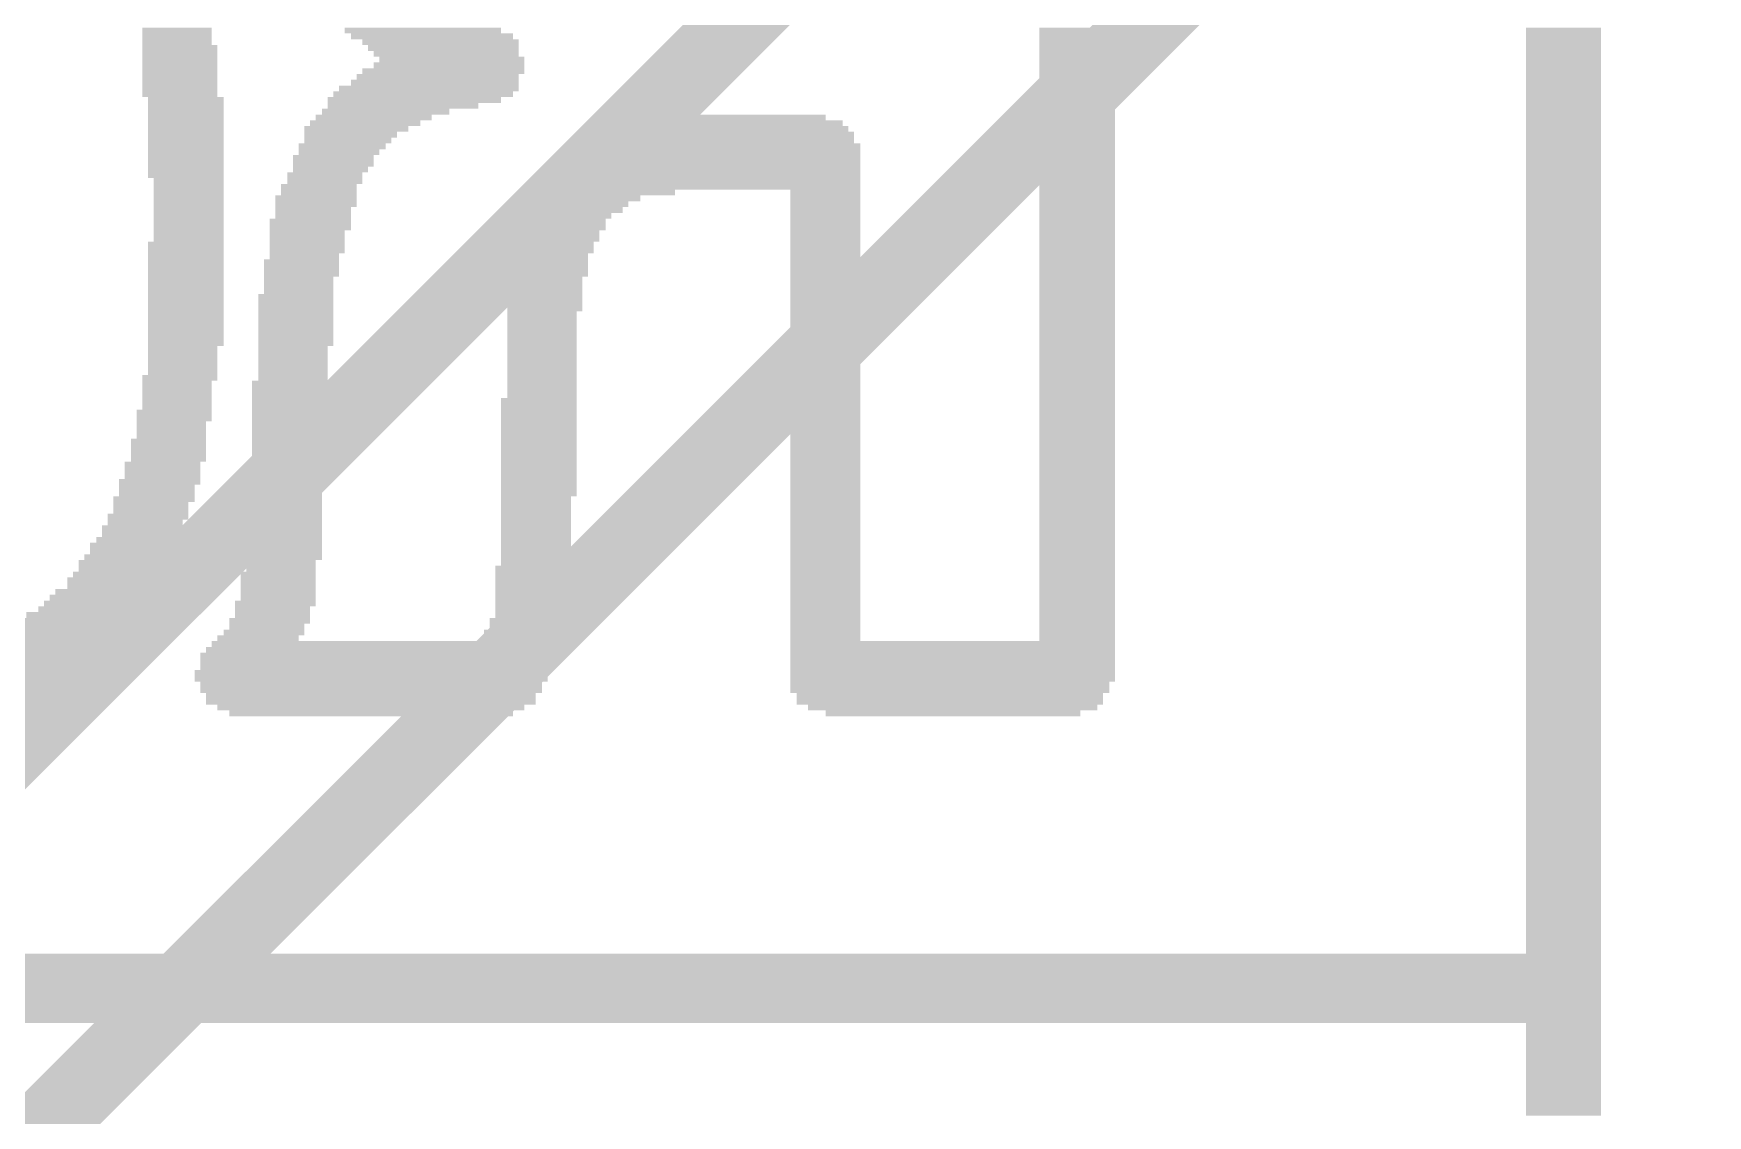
# Model space of a CAD drawing. Extents: x -0.75 to 3.47, y -1.8 to 2.11.
# Drawn here: x 2.2404 to 2.506, y 1.4789 to 1.6506 of the extents above; entities that cross this region are included whole.
import ezdxf

# ---------------------------------------------------------------- set-up
doc = ezdxf.new("R2010")
doc.units = 0
doc.header["$MEASUREMENT"] = 0
doc.layers.get('0').update_dxf_attribs({"linetype": 'CONTINUOUS'})
doc.layers.add('1', color=22, linetype='CONTINUOUS')
doc.layers.add('22', color=2, linetype='CONTINUOUS')

# ---------------------------------------------------------------- blocks, each defined once
blk = doc.blocks.new('RECT')
blk.add_solid([(-0.5, -0.5), (0.5, -0.5), (-0.5, 0.5), (0.5, 0.5)])

msp = doc.modelspace()

# ---------------------------------------------------------------- linework, layer by layer
at = {"layer": '1', "const_width": 0.012}
for points in [[(2.125, 1.36), (2.5, 1.735)], [(2.1, 1.4), (2.4, 1.7)]]:
    msp.add_lwpolyline(points, dxfattribs=at)

# ---------------------------------------------------------------- block references
at = {"layer": '22', "rotation": 180}
for p, xscale, yscale in [((2.263184, 1.651062), 0.011, 0.0009199999999999999), ((2.263184, 1.650142), 0.011, 0.0009199999999999999), ((2.263184, 1.649222), 0.011, 0.0009199999999999999), ((2.302184, 1.651062), 0.0248, 0.0009199999999999999), ((2.303634, 1.650142), 0.0257, 0.0009199999999999999), ((2.304984, 1.649222), 0.0248, 0.0009199999999999999), ((2.405984, 1.651062), 0.012, 0.0009199999999999999), ((2.405984, 1.650142), 0.012, 0.0009199999999999999), ((2.405984, 1.649222), 0.012, 0.0009199999999999999), ((2.483134, 1.651062), 0.0119, 0.0009199999999999999), ((2.483134, 1.650142), 0.0119, 0.0009199999999999999), ((2.483134, 1.649222), 0.0119, 0.0009199999999999999), ((2.263634, 1.648302), 0.0119, 0.0009199999999999999), ((2.263634, 1.647382), 0.0119, 0.0009199999999999999), ((2.263634, 1.646467), 0.0119, 0.00091), ((2.305434, 1.648302), 0.0239, 0.0009199999999999999), ((2.305884, 1.647382), 0.023, 0.0009199999999999999), ((2.306784, 1.646467), 0.023, 0.00091), ((2.405984, 1.648302), 0.012, 0.0009199999999999999), ((2.405984, 1.647382), 0.012, 0.0009199999999999999), ((2.405984, 1.646467), 0.012, 0.00091), ((2.483134, 1.648302), 0.0119, 0.0009199999999999999), ((2.483134, 1.647382), 0.0119, 0.0009199999999999999), ((2.483134, 1.646467), 0.0119, 0.00091), ((2.263634, 1.645552), 0.0119, 0.0009199999999999999), ((2.263634, 1.644632), 0.0119, 0.0009199999999999999), ((2.263634, 1.643712), 0.0119, 0.0009199999999999999), ((2.304534, 1.643712), 0.0257, 0.0009199999999999999), ((2.305434, 1.644632), 0.0257, 0.0009199999999999999), ((2.306334, 1.645552), 0.0239, 0.0009199999999999999), ((2.405984, 1.645552), 0.012, 0.0009199999999999999), ((2.405984, 1.644632), 0.012, 0.0009199999999999999), ((2.405984, 1.643712), 0.012, 0.0009199999999999999), ((2.483134, 1.645552), 0.0119, 0.0009199999999999999), ((2.483134, 1.644632), 0.0119, 0.0009199999999999999), ((2.483134, 1.643712), 0.0119, 0.0009199999999999999), ((2.263634, 1.642792), 0.0119, 0.0009199999999999999), ((2.263634, 1.641872), 0.0119, 0.0009199999999999999), ((2.263634, 1.640957), 0.0119, 0.00091), ((2.302234, 1.640957), 0.0285, 0.00091), ((2.303134, 1.641872), 0.0285, 0.0009199999999999999), ((2.304084, 1.642792), 0.0266, 0.0009199999999999999), ((2.405984, 1.642792), 0.012, 0.0009199999999999999), ((2.405984, 1.641872), 0.012, 0.0009199999999999999), ((2.405984, 1.640957), 0.012, 0.00091), ((2.483134, 1.642792), 0.0119, 0.0009199999999999999), ((2.483134, 1.641872), 0.0119, 0.0009199999999999999), ((2.483134, 1.640957), 0.0119, 0.00091), ((2.264584, 1.640042), 0.012, 0.0009199999999999999), ((2.264584, 1.639122), 0.012, 0.0009199999999999999), ((2.264584, 1.638202), 0.012, 0.0009199999999999999), ((2.296284, 1.638202), 0.0202, 0.0009199999999999999), ((2.300834, 1.640042), 0.0275, 0.0009199999999999999), ((2.299034, 1.639122), 0.0239, 0.0009199999999999999), ((2.405984, 1.640042), 0.012, 0.0009199999999999999), ((2.405984, 1.639122), 0.012, 0.0009199999999999999), ((2.405984, 1.638202), 0.012, 0.0009199999999999999), ((2.483134, 1.640042), 0.0119, 0.0009199999999999999), ((2.483134, 1.639122), 0.0119, 0.0009199999999999999), ((2.483134, 1.638202), 0.0119, 0.0009199999999999999), ((2.264584, 1.637282), 0.012, 0.0009199999999999999), ((2.264584, 1.636362), 0.012, 0.0009199999999999999), ((2.264584, 1.635447), 0.012, 0.00091), ((2.291634, 1.635447), 0.0165, 0.00091), ((2.293034, 1.636362), 0.0175, 0.0009199999999999999), ((2.294384, 1.637282), 0.0184, 0.0009199999999999999), ((2.351784, 1.635447), 0.0358, 0.00091), ((2.354084, 1.636362), 0.0294, 0.0009199999999999999), ((2.355484, 1.637282), 0.0212, 0.0009199999999999999), ((2.405984, 1.637282), 0.012, 0.0009199999999999999), ((2.405984, 1.636362), 0.012, 0.0009199999999999999), ((2.405984, 1.635447), 0.012, 0.00091), ((2.483134, 1.637282), 0.0119, 0.0009199999999999999), ((2.483134, 1.636362), 0.0119, 0.0009199999999999999), ((2.483134, 1.635447), 0.0119, 0.00091), ((2.264584, 1.634532), 0.012, 0.0009199999999999999), ((2.264584, 1.633612), 0.012, 0.0009199999999999999), ((2.290734, 1.634532), 0.0147, 0.0009199999999999999), ((2.290284, 1.633612), 0.0138, 0.0009199999999999999), ((2.349934, 1.633612), 0.0413, 0.0009199999999999999), ((2.350884, 1.634532), 0.0394, 0.0009199999999999999), ((2.405984, 1.634532), 0.012, 0.0009199999999999999), ((2.405984, 1.633612), 0.012, 0.0009199999999999999), ((2.483134, 1.634532), 0.0119, 0.0009199999999999999), ((2.483134, 1.633612), 0.0119, 0.0009199999999999999), ((2.264584, 1.632692), 0.012, 0.0009199999999999999), ((2.264584, 1.631772), 0.012, 0.0009199999999999999), ((2.264584, 1.630852), 0.012, 0.0009199999999999999), ((2.287984, 1.630852), 0.0128, 0.0009199999999999999), ((2.289384, 1.632692), 0.0138, 0.0009199999999999999), ((2.288884, 1.631772), 0.0128, 0.0009199999999999999), ((2.348634, 1.630852), 0.0459, 0.0009199999999999999), ((2.349084, 1.631772), 0.045, 0.0009199999999999999), ((2.349534, 1.632692), 0.0441, 0.0009199999999999999), ((2.405984, 1.632692), 0.012, 0.0009199999999999999), ((2.405984, 1.631772), 0.012, 0.0009199999999999999), ((2.405984, 1.630852), 0.012, 0.0009199999999999999), ((2.483134, 1.632692), 0.0119, 0.0009199999999999999), ((2.483134, 1.631772), 0.0119, 0.0009199999999999999), ((2.483134, 1.630852), 0.0119, 0.0009199999999999999), ((2.264584, 1.629937), 0.012, 0.00091), ((2.264584, 1.629022), 0.012, 0.0009199999999999999), ((2.264584, 1.628102), 0.012, 0.0009199999999999999), ((2.286634, 1.628102), 0.0119, 0.0009199999999999999), ((2.287984, 1.629937), 0.0128, 0.00091), ((2.287534, 1.629022), 0.0119, 0.0009199999999999999), ((2.347234, 1.628102), 0.0487, 0.0009199999999999999), ((2.347684, 1.629022), 0.0478, 0.0009199999999999999), ((2.348134, 1.629937), 0.0469, 0.00091), ((2.405984, 1.629937), 0.012, 0.00091), ((2.405984, 1.629022), 0.012, 0.0009199999999999999), ((2.405984, 1.628102), 0.012, 0.0009199999999999999), ((2.483134, 1.629937), 0.0119, 0.00091), ((2.483134, 1.629022), 0.0119, 0.0009199999999999999), ((2.483134, 1.628102), 0.0119, 0.0009199999999999999), ((2.265034, 1.627182), 0.0111, 0.0009199999999999999), ((2.265034, 1.626262), 0.0111, 0.0009199999999999999), ((2.265034, 1.625347), 0.0111, 0.00091), ((2.285684, 1.626262), 0.012, 0.0009199999999999999), ((2.285684, 1.625347), 0.012, 0.00091), ((2.286634, 1.627182), 0.0119, 0.0009199999999999999), ((2.331634, 1.625347), 0.0211, 0.00091), ((2.346784, 1.627182), 0.0496, 0.0009199999999999999), ((2.346784, 1.626262), 0.0496, 0.0009199999999999999), ((2.366034, 1.625347), 0.0111, 0.00091), ((2.405984, 1.627182), 0.012, 0.0009199999999999999), ((2.405984, 1.626262), 0.012, 0.0009199999999999999), ((2.405984, 1.625347), 0.012, 0.00091), ((2.483134, 1.627182), 0.0119, 0.0009199999999999999), ((2.483134, 1.626262), 0.0119, 0.0009199999999999999), ((2.483134, 1.625347), 0.0119, 0.00091), ((2.265034, 1.624432), 0.0111, 0.0009199999999999999), ((2.265034, 1.623512), 0.0111, 0.0009199999999999999), ((2.265034, 1.622592), 0.0111, 0.0009199999999999999), ((2.285234, 1.624432), 0.0129, 0.0009199999999999999), ((2.285234, 1.623512), 0.0129, 0.0009199999999999999), ((2.284784, 1.622592), 0.012, 0.0009199999999999999), ((2.326534, 1.622592), 0.0147, 0.0009199999999999999), ((2.327434, 1.623512), 0.0147, 0.0009199999999999999), ((2.328884, 1.624432), 0.0156, 0.0009199999999999999), ((2.366034, 1.624432), 0.0111, 0.0009199999999999999), ((2.366034, 1.623512), 0.0111, 0.0009199999999999999), ((2.366034, 1.622592), 0.0111, 0.0009199999999999999), ((2.405984, 1.624432), 0.012, 0.0009199999999999999), ((2.405984, 1.623512), 0.012, 0.0009199999999999999), ((2.405984, 1.622592), 0.012, 0.0009199999999999999), ((2.483134, 1.624432), 0.0119, 0.0009199999999999999), ((2.483134, 1.623512), 0.0119, 0.0009199999999999999), ((2.483134, 1.622592), 0.0119, 0.0009199999999999999), ((2.265034, 1.621672), 0.0111, 0.0009199999999999999), ((2.265034, 1.620752), 0.0111, 0.0009199999999999999), ((2.265034, 1.619837), 0.0111, 0.00091), ((2.284334, 1.620752), 0.0129, 0.0009199999999999999), ((2.284334, 1.619837), 0.0129, 0.00091), ((2.284784, 1.621672), 0.012, 0.0009199999999999999), ((2.324734, 1.620752), 0.0129, 0.0009199999999999999), ((2.324734, 1.619837), 0.0129, 0.00091), ((2.325634, 1.621672), 0.0129, 0.0009199999999999999), ((2.366034, 1.621672), 0.0111, 0.0009199999999999999), ((2.366034, 1.620752), 0.0111, 0.0009199999999999999), ((2.366034, 1.619837), 0.0111, 0.00091), ((2.405984, 1.621672), 0.012, 0.0009199999999999999), ((2.405984, 1.620752), 0.012, 0.0009199999999999999), ((2.405984, 1.619837), 0.012, 0.00091), ((2.483134, 1.621672), 0.0119, 0.0009199999999999999), ((2.483134, 1.620752), 0.0119, 0.0009199999999999999), ((2.483134, 1.619837), 0.0119, 0.00091), ((2.264584, 1.617082), 0.012, 0.0009199999999999999), ((2.265034, 1.618922), 0.0111, 0.0009199999999999999), ((2.265034, 1.618002), 0.0111, 0.0009199999999999999), ((2.283834, 1.618922), 0.0119, 0.0009199999999999999), ((2.283834, 1.618002), 0.0119, 0.0009199999999999999), ((2.283834, 1.617082), 0.0119, 0.0009199999999999999), ((2.323784, 1.618922), 0.0128, 0.0009199999999999999), ((2.323784, 1.618002), 0.0128, 0.0009199999999999999), ((2.323334, 1.617082), 0.0119, 0.0009199999999999999), ((2.366034, 1.618922), 0.0111, 0.0009199999999999999), ((2.366034, 1.618002), 0.0111, 0.0009199999999999999), ((2.366034, 1.617082), 0.0111, 0.0009199999999999999), ((2.405984, 1.618922), 0.012, 0.0009199999999999999), ((2.405984, 1.618002), 0.012, 0.0009199999999999999), ((2.405984, 1.617082), 0.012, 0.0009199999999999999), ((2.483134, 1.618922), 0.0119, 0.0009199999999999999), ((2.483134, 1.618002), 0.0119, 0.0009199999999999999), ((2.483134, 1.617082), 0.0119, 0.0009199999999999999), ((2.264584, 1.616162), 0.012, 0.0009199999999999999), ((2.264584, 1.615242), 0.012, 0.0009199999999999999), ((2.264584, 1.614327), 0.012, 0.00091), ((2.282934, 1.614327), 0.0119, 0.00091), ((2.283834, 1.616162), 0.0119, 0.0009199999999999999), ((2.283384, 1.615242), 0.011, 0.0009199999999999999), ((2.322434, 1.615242), 0.0119, 0.0009199999999999999), ((2.322434, 1.614327), 0.0119, 0.00091), ((2.323334, 1.616162), 0.0119, 0.0009199999999999999), ((2.366034, 1.616162), 0.0111, 0.0009199999999999999), ((2.366034, 1.615242), 0.0111, 0.0009199999999999999), ((2.366034, 1.614327), 0.0111, 0.00091), ((2.405984, 1.616162), 0.012, 0.0009199999999999999), ((2.405984, 1.615242), 0.012, 0.0009199999999999999), ((2.405984, 1.614327), 0.012, 0.00091), ((2.483134, 1.616162), 0.0119, 0.0009199999999999999), ((2.483134, 1.615242), 0.0119, 0.0009199999999999999), ((2.483134, 1.614327), 0.0119, 0.00091), ((2.264584, 1.613412), 0.012, 0.0009199999999999999), ((2.264584, 1.612492), 0.012, 0.0009199999999999999), ((2.264584, 1.611572), 0.012, 0.0009199999999999999), ((2.282934, 1.613412), 0.0119, 0.0009199999999999999), ((2.282934, 1.612492), 0.0119, 0.0009199999999999999), ((2.282484, 1.611572), 0.011, 0.0009199999999999999), ((2.322434, 1.613412), 0.0119, 0.0009199999999999999), ((2.322434, 1.612492), 0.0119, 0.0009199999999999999), ((2.321984, 1.611572), 0.011, 0.0009199999999999999), ((2.366034, 1.613412), 0.0111, 0.0009199999999999999), ((2.366034, 1.612492), 0.0111, 0.0009199999999999999), ((2.366034, 1.611572), 0.0111, 0.0009199999999999999), ((2.405984, 1.613412), 0.012, 0.0009199999999999999), ((2.405984, 1.612492), 0.012, 0.0009199999999999999), ((2.405984, 1.611572), 0.012, 0.0009199999999999999), ((2.483134, 1.613412), 0.0119, 0.0009199999999999999), ((2.483134, 1.612492), 0.0119, 0.0009199999999999999), ((2.483134, 1.611572), 0.0119, 0.0009199999999999999), ((2.264584, 1.610652), 0.012, 0.0009199999999999999), ((2.264584, 1.609732), 0.012, 0.0009199999999999999), ((2.282484, 1.610652), 0.011, 0.0009199999999999999), ((2.282484, 1.609732), 0.011, 0.0009199999999999999), ((2.321534, 1.609732), 0.0119, 0.0009199999999999999), ((2.321984, 1.610652), 0.011, 0.0009199999999999999), ((2.366034, 1.610652), 0.0111, 0.0009199999999999999), ((2.366034, 1.609732), 0.0111, 0.0009199999999999999), ((2.405984, 1.610652), 0.012, 0.0009199999999999999), ((2.405984, 1.609732), 0.012, 0.0009199999999999999), ((2.483134, 1.610652), 0.0119, 0.0009199999999999999), ((2.483134, 1.609732), 0.0119, 0.0009199999999999999), ((2.264584, 1.608817), 0.012, 0.00091), ((2.264584, 1.607902), 0.012, 0.0009199999999999999), ((2.264584, 1.606982), 0.012, 0.0009199999999999999), ((2.282034, 1.608817), 0.0119, 0.00091), ((2.282034, 1.607902), 0.0119, 0.0009199999999999999), ((2.282034, 1.606982), 0.0119, 0.0009199999999999999), ((2.321534, 1.608817), 0.0119, 0.00091), ((2.321534, 1.607902), 0.0119, 0.0009199999999999999), ((2.321534, 1.606982), 0.0119, 0.0009199999999999999), ((2.366034, 1.608817), 0.0111, 0.00091), ((2.366034, 1.607902), 0.0111, 0.0009199999999999999), ((2.366034, 1.606982), 0.0111, 0.0009199999999999999), ((2.405984, 1.608817), 0.012, 0.00091), ((2.405984, 1.607902), 0.012, 0.0009199999999999999), ((2.405984, 1.606982), 0.012, 0.0009199999999999999), ((2.483134, 1.608817), 0.0119, 0.00091), ((2.483134, 1.607902), 0.0119, 0.0009199999999999999), ((2.483134, 1.606982), 0.0119, 0.0009199999999999999), ((2.264584, 1.606062), 0.012, 0.0009199999999999999), ((2.264584, 1.605142), 0.012, 0.0009199999999999999), ((2.264584, 1.604222), 0.012, 0.0009199999999999999), ((2.282034, 1.606062), 0.0119, 0.0009199999999999999), ((2.282034, 1.605142), 0.0119, 0.0009199999999999999), ((2.282034, 1.604222), 0.0119, 0.0009199999999999999), ((2.321084, 1.606062), 0.011, 0.0009199999999999999), ((2.321084, 1.605142), 0.011, 0.0009199999999999999), ((2.321084, 1.604222), 0.011, 0.0009199999999999999), ((2.366034, 1.606062), 0.0111, 0.0009199999999999999), ((2.366034, 1.605142), 0.0111, 0.0009199999999999999), ((2.366034, 1.604222), 0.0111, 0.0009199999999999999), ((2.405984, 1.606062), 0.012, 0.0009199999999999999), ((2.405984, 1.605142), 0.012, 0.0009199999999999999), ((2.405984, 1.604222), 0.012, 0.0009199999999999999), ((2.483134, 1.606062), 0.0119, 0.0009199999999999999), ((2.483134, 1.605142), 0.0119, 0.0009199999999999999), ((2.483134, 1.604222), 0.0119, 0.0009199999999999999), ((2.264584, 1.603307), 0.012, 0.00091), ((2.264584, 1.602392), 0.012, 0.0009199999999999999), ((2.264584, 1.601472), 0.012, 0.0009199999999999999), ((2.282034, 1.603307), 0.0119, 0.00091), ((2.282034, 1.602392), 0.0119, 0.0009199999999999999), ((2.282034, 1.601472), 0.0119, 0.0009199999999999999), ((2.321084, 1.603307), 0.011, 0.00091), ((2.321084, 1.602392), 0.011, 0.0009199999999999999), ((2.321084, 1.601472), 0.011, 0.0009199999999999999), ((2.366034, 1.603307), 0.0111, 0.00091), ((2.366034, 1.602392), 0.0111, 0.0009199999999999999), ((2.366034, 1.601472), 0.0111, 0.0009199999999999999), ((2.405984, 1.603307), 0.012, 0.00091), ((2.405984, 1.602392), 0.012, 0.0009199999999999999), ((2.405984, 1.601472), 0.012, 0.0009199999999999999), ((2.483134, 1.603307), 0.0119, 0.00091), ((2.483134, 1.602392), 0.0119, 0.0009199999999999999), ((2.483134, 1.601472), 0.0119, 0.0009199999999999999), ((2.264084, 1.600552), 0.011, 0.0009199999999999999), ((2.264084, 1.599632), 0.011, 0.0009199999999999999), ((2.264084, 1.598717), 0.011, 0.00091), ((2.281584, 1.600552), 0.011, 0.0009199999999999999), ((2.281584, 1.599632), 0.011, 0.0009199999999999999), ((2.281584, 1.598717), 0.011, 0.00091), ((2.321084, 1.600552), 0.011, 0.0009199999999999999), ((2.321084, 1.599632), 0.011, 0.0009199999999999999), ((2.321084, 1.598717), 0.011, 0.00091), ((2.366034, 1.600552), 0.0111, 0.0009199999999999999), ((2.366034, 1.599632), 0.0111, 0.0009199999999999999), ((2.366034, 1.598717), 0.0111, 0.00091), ((2.405984, 1.600552), 0.012, 0.0009199999999999999), ((2.405984, 1.599632), 0.012, 0.0009199999999999999), ((2.405984, 1.598717), 0.012, 0.00091), ((2.483134, 1.600552), 0.0119, 0.0009199999999999999), ((2.483134, 1.599632), 0.0119, 0.0009199999999999999), ((2.483134, 1.598717), 0.0119, 0.00091), ((2.263634, 1.595962), 0.0119, 0.0009199999999999999), ((2.264084, 1.597802), 0.011, 0.0009199999999999999), ((2.264084, 1.596882), 0.011, 0.0009199999999999999), ((2.281584, 1.597802), 0.011, 0.0009199999999999999), ((2.281584, 1.596882), 0.011, 0.0009199999999999999), ((2.281584, 1.595962), 0.011, 0.0009199999999999999), ((2.321084, 1.597802), 0.011, 0.0009199999999999999), ((2.321084, 1.596882), 0.011, 0.0009199999999999999), ((2.321084, 1.595962), 0.011, 0.0009199999999999999), ((2.366034, 1.597802), 0.0111, 0.0009199999999999999), ((2.366034, 1.596882), 0.0111, 0.0009199999999999999), ((2.366034, 1.595962), 0.0111, 0.0009199999999999999), ((2.405984, 1.597802), 0.012, 0.0009199999999999999), ((2.405984, 1.596882), 0.012, 0.0009199999999999999), ((2.405984, 1.595962), 0.012, 0.0009199999999999999), ((2.483134, 1.597802), 0.0119, 0.0009199999999999999), ((2.483134, 1.596882), 0.0119, 0.0009199999999999999), ((2.483134, 1.595962), 0.0119, 0.0009199999999999999), ((2.263184, 1.595042), 0.011, 0.0009199999999999999), ((2.263184, 1.594122), 0.011, 0.0009199999999999999), ((2.263184, 1.593207), 0.011, 0.00091), ((2.281084, 1.595042), 0.012, 0.0009199999999999999), ((2.281084, 1.594122), 0.012, 0.0009199999999999999), ((2.281084, 1.593207), 0.012, 0.00091), ((2.321084, 1.595042), 0.011, 0.0009199999999999999), ((2.321084, 1.594122), 0.011, 0.0009199999999999999), ((2.321084, 1.593207), 0.011, 0.00091), ((2.366034, 1.595042), 0.0111, 0.0009199999999999999), ((2.366034, 1.594122), 0.0111, 0.0009199999999999999), ((2.366034, 1.593207), 0.0111, 0.00091), ((2.405984, 1.595042), 0.012, 0.0009199999999999999), ((2.405984, 1.594122), 0.012, 0.0009199999999999999), ((2.405984, 1.593207), 0.012, 0.00091), ((2.483134, 1.595042), 0.0119, 0.0009199999999999999), ((2.483134, 1.594122), 0.0119, 0.0009199999999999999), ((2.483134, 1.593207), 0.0119, 0.00091), ((2.262734, 1.590452), 0.0119, 0.0009199999999999999), ((2.263184, 1.592292), 0.011, 0.0009199999999999999), ((2.263184, 1.591372), 0.011, 0.0009199999999999999), ((2.281084, 1.592292), 0.012, 0.0009199999999999999), ((2.281084, 1.591372), 0.012, 0.0009199999999999999), ((2.281084, 1.590452), 0.012, 0.0009199999999999999), ((2.320584, 1.592292), 0.012, 0.0009199999999999999), ((2.320584, 1.591372), 0.012, 0.0009199999999999999), ((2.320584, 1.590452), 0.012, 0.0009199999999999999), ((2.366034, 1.592292), 0.0111, 0.0009199999999999999), ((2.366034, 1.591372), 0.0111, 0.0009199999999999999), ((2.366034, 1.590452), 0.0111, 0.0009199999999999999), ((2.405984, 1.592292), 0.012, 0.0009199999999999999), ((2.405984, 1.591372), 0.012, 0.0009199999999999999), ((2.405984, 1.590452), 0.012, 0.0009199999999999999), ((2.483134, 1.592292), 0.0119, 0.0009199999999999999), ((2.483134, 1.591372), 0.0119, 0.0009199999999999999), ((2.483134, 1.590452), 0.0119, 0.0009199999999999999), ((2.262734, 1.589532), 0.0119, 0.0009199999999999999), ((2.262284, 1.588612), 0.011, 0.0009199999999999999), ((2.262284, 1.587697), 0.011, 0.00091), ((2.281084, 1.589532), 0.012, 0.0009199999999999999), ((2.281084, 1.588612), 0.012, 0.0009199999999999999), ((2.281084, 1.587697), 0.012, 0.00091), ((2.320584, 1.589532), 0.012, 0.0009199999999999999), ((2.320584, 1.588612), 0.012, 0.0009199999999999999), ((2.320584, 1.587697), 0.012, 0.00091), ((2.366034, 1.589532), 0.0111, 0.0009199999999999999), ((2.366034, 1.588612), 0.0111, 0.0009199999999999999), ((2.366034, 1.587697), 0.0111, 0.00091), ((2.405984, 1.589532), 0.012, 0.0009199999999999999), ((2.405984, 1.588612), 0.012, 0.0009199999999999999), ((2.405984, 1.587697), 0.012, 0.00091), ((2.483134, 1.589532), 0.0119, 0.0009199999999999999), ((2.483134, 1.588612), 0.0119, 0.0009199999999999999), ((2.483134, 1.587697), 0.0119, 0.00091), ((2.261834, 1.585862), 0.0119, 0.0009199999999999999), ((2.262284, 1.586782), 0.011, 0.0009199999999999999), ((2.281084, 1.586782), 0.012, 0.0009199999999999999), ((2.281084, 1.585862), 0.012, 0.0009199999999999999), ((2.320584, 1.586782), 0.012, 0.0009199999999999999), ((2.320584, 1.585862), 0.012, 0.0009199999999999999), ((2.366034, 1.586782), 0.0111, 0.0009199999999999999), ((2.366034, 1.585862), 0.0111, 0.0009199999999999999), ((2.405984, 1.586782), 0.012, 0.0009199999999999999), ((2.405984, 1.585862), 0.012, 0.0009199999999999999), ((2.483134, 1.586782), 0.0119, 0.0009199999999999999), ((2.483134, 1.585862), 0.0119, 0.0009199999999999999), ((2.261834, 1.584942), 0.0119, 0.0009199999999999999), ((2.261834, 1.584022), 0.0119, 0.0009199999999999999), ((2.261834, 1.583102), 0.0119, 0.0009199999999999999), ((2.281084, 1.584942), 0.012, 0.0009199999999999999), ((2.280634, 1.584022), 0.0111, 0.0009199999999999999), ((2.280634, 1.583102), 0.0111, 0.0009199999999999999), ((2.320584, 1.584942), 0.012, 0.0009199999999999999), ((2.320584, 1.584022), 0.012, 0.0009199999999999999), ((2.320584, 1.583102), 0.012, 0.0009199999999999999), ((2.366034, 1.584942), 0.0111, 0.0009199999999999999), ((2.366034, 1.584022), 0.0111, 0.0009199999999999999), ((2.366034, 1.583102), 0.0111, 0.0009199999999999999), ((2.405984, 1.584942), 0.012, 0.0009199999999999999), ((2.405984, 1.584022), 0.012, 0.0009199999999999999), ((2.405984, 1.583102), 0.012, 0.0009199999999999999), ((2.483134, 1.584942), 0.0119, 0.0009199999999999999), ((2.483134, 1.584022), 0.0119, 0.0009199999999999999), ((2.483134, 1.583102), 0.0119, 0.0009199999999999999), ((2.260884, 1.582187), 0.012, 0.00091), ((2.260884, 1.581272), 0.012, 0.0009199999999999999), ((2.260884, 1.580352), 0.012, 0.0009199999999999999), ((2.280634, 1.582187), 0.0111, 0.00091), ((2.280634, 1.581272), 0.0111, 0.0009199999999999999), ((2.280634, 1.580352), 0.0111, 0.0009199999999999999), ((2.320584, 1.582187), 0.012, 0.00091), ((2.320584, 1.581272), 0.012, 0.0009199999999999999), ((2.320584, 1.580352), 0.012, 0.0009199999999999999), ((2.366034, 1.582187), 0.0111, 0.00091), ((2.366034, 1.581272), 0.0111, 0.0009199999999999999), ((2.366034, 1.580352), 0.0111, 0.0009199999999999999), ((2.405984, 1.582187), 0.012, 0.00091), ((2.405984, 1.581272), 0.012, 0.0009199999999999999), ((2.405984, 1.580352), 0.012, 0.0009199999999999999), ((2.483134, 1.582187), 0.0119, 0.00091), ((2.483134, 1.581272), 0.0119, 0.0009199999999999999), ((2.483134, 1.580352), 0.0119, 0.0009199999999999999), ((2.260434, 1.579432), 0.0129, 0.0009199999999999999), ((2.259984, 1.578512), 0.012, 0.0009199999999999999), ((2.259984, 1.577592), 0.012, 0.0009199999999999999), ((2.280184, 1.577592), 0.012, 0.0009199999999999999), ((2.280634, 1.579432), 0.0111, 0.0009199999999999999), ((2.280634, 1.578512), 0.0111, 0.0009199999999999999), ((2.320584, 1.579432), 0.012, 0.0009199999999999999), ((2.320584, 1.578512), 0.012, 0.0009199999999999999), ((2.320584, 1.577592), 0.012, 0.0009199999999999999), ((2.366034, 1.579432), 0.0111, 0.0009199999999999999), ((2.366034, 1.578512), 0.0111, 0.0009199999999999999), ((2.366034, 1.577592), 0.0111, 0.0009199999999999999), ((2.405984, 1.579432), 0.012, 0.0009199999999999999), ((2.405984, 1.578512), 0.012, 0.0009199999999999999), ((2.405984, 1.577592), 0.012, 0.0009199999999999999), ((2.483134, 1.579432), 0.0119, 0.0009199999999999999), ((2.483134, 1.578512), 0.0119, 0.0009199999999999999), ((2.483134, 1.577592), 0.0119, 0.0009199999999999999), ((2.259534, 1.576677), 0.0129, 0.00091), ((2.259034, 1.575762), 0.0119, 0.0009199999999999999), ((2.259034, 1.574842), 0.0119, 0.0009199999999999999), ((2.280184, 1.576677), 0.012, 0.00091), ((2.280184, 1.575762), 0.012, 0.0009199999999999999), ((2.280184, 1.574842), 0.012, 0.0009199999999999999), ((2.320134, 1.576677), 0.0111, 0.00091), ((2.320134, 1.575762), 0.0111, 0.0009199999999999999), ((2.320134, 1.574842), 0.0111, 0.0009199999999999999), ((2.366034, 1.576677), 0.0111, 0.00091), ((2.366034, 1.575762), 0.0111, 0.0009199999999999999), ((2.366034, 1.574842), 0.0111, 0.0009199999999999999), ((2.405984, 1.576677), 0.012, 0.00091), ((2.405984, 1.575762), 0.012, 0.0009199999999999999), ((2.405984, 1.574842), 0.012, 0.0009199999999999999), ((2.483134, 1.576677), 0.0119, 0.00091), ((2.483134, 1.575762), 0.0119, 0.0009199999999999999), ((2.483134, 1.574842), 0.0119, 0.0009199999999999999), ((2.257684, 1.572087), 0.0128, 0.00091), ((2.258584, 1.573922), 0.0128, 0.0009199999999999999), ((2.258134, 1.573002), 0.0119, 0.0009199999999999999), ((2.280184, 1.573922), 0.012, 0.0009199999999999999), ((2.280184, 1.573002), 0.012, 0.0009199999999999999), ((2.280184, 1.572087), 0.012, 0.00091), ((2.320134, 1.573922), 0.0111, 0.0009199999999999999), ((2.320134, 1.573002), 0.0111, 0.0009199999999999999), ((2.320134, 1.572087), 0.0111, 0.00091), ((2.366034, 1.573922), 0.0111, 0.0009199999999999999), ((2.366034, 1.573002), 0.0111, 0.0009199999999999999), ((2.366034, 1.572087), 0.0111, 0.00091), ((2.405984, 1.573922), 0.012, 0.0009199999999999999), ((2.405984, 1.573002), 0.012, 0.0009199999999999999), ((2.405984, 1.572087), 0.012, 0.00091), ((2.483134, 1.573922), 0.0119, 0.0009199999999999999), ((2.483134, 1.573002), 0.0119, 0.0009199999999999999), ((2.483134, 1.572087), 0.0119, 0.00091), ((2.256284, 1.569332), 0.0138, 0.0009199999999999999), ((2.256784, 1.570252), 0.0128, 0.0009199999999999999), ((2.257684, 1.571172), 0.0128, 0.0009199999999999999), ((2.280184, 1.571172), 0.012, 0.0009199999999999999), ((2.280184, 1.570252), 0.012, 0.0009199999999999999), ((2.280184, 1.569332), 0.012, 0.0009199999999999999), ((2.320134, 1.571172), 0.0111, 0.0009199999999999999), ((2.320134, 1.570252), 0.0111, 0.0009199999999999999), ((2.320134, 1.569332), 0.0111, 0.0009199999999999999), ((2.366034, 1.571172), 0.0111, 0.0009199999999999999), ((2.366034, 1.570252), 0.0111, 0.0009199999999999999), ((2.366034, 1.569332), 0.0111, 0.0009199999999999999), ((2.405984, 1.571172), 0.012, 0.0009199999999999999), ((2.405984, 1.570252), 0.012, 0.0009199999999999999), ((2.405984, 1.569332), 0.012, 0.0009199999999999999), ((2.483134, 1.571172), 0.0119, 0.0009199999999999999), ((2.483134, 1.570252), 0.0119, 0.0009199999999999999), ((2.483134, 1.569332), 0.0119, 0.0009199999999999999), ((2.254484, 1.566577), 0.0138, 0.00091), ((2.255384, 1.567492), 0.0138, 0.0009199999999999999), ((2.255834, 1.568412), 0.0129, 0.0009199999999999999), ((2.280184, 1.568412), 0.012, 0.0009199999999999999), ((2.280184, 1.567492), 0.012, 0.0009199999999999999), ((2.279684, 1.566577), 0.011, 0.00091), ((2.320134, 1.568412), 0.0111, 0.0009199999999999999), ((2.320134, 1.567492), 0.0111, 0.0009199999999999999), ((2.320134, 1.566577), 0.0111, 0.00091), ((2.366034, 1.568412), 0.0111, 0.0009199999999999999), ((2.366034, 1.567492), 0.0111, 0.0009199999999999999), ((2.366034, 1.566577), 0.0111, 0.00091), ((2.405984, 1.568412), 0.012, 0.0009199999999999999), ((2.405984, 1.567492), 0.012, 0.0009199999999999999), ((2.405984, 1.566577), 0.012, 0.00091), ((2.483134, 1.568412), 0.0119, 0.0009199999999999999), ((2.483134, 1.567492), 0.0119, 0.0009199999999999999), ((2.483134, 1.566577), 0.0119, 0.00091), ((2.253134, 1.563822), 0.0147, 0.0009199999999999999), ((2.253584, 1.564742), 0.0138, 0.0009199999999999999), ((2.254484, 1.565662), 0.0138, 0.0009199999999999999), ((2.279234, 1.564742), 0.0119, 0.0009199999999999999), ((2.279234, 1.563822), 0.0119, 0.0009199999999999999), ((2.279684, 1.565662), 0.011, 0.0009199999999999999), ((2.319684, 1.565662), 0.012, 0.0009199999999999999), ((2.319684, 1.564742), 0.012, 0.0009199999999999999), ((2.319684, 1.563822), 0.012, 0.0009199999999999999), ((2.366034, 1.565662), 0.0111, 0.0009199999999999999), ((2.366034, 1.564742), 0.0111, 0.0009199999999999999), ((2.366034, 1.563822), 0.0111, 0.0009199999999999999), ((2.405984, 1.565662), 0.012, 0.0009199999999999999), ((2.405984, 1.564742), 0.012, 0.0009199999999999999), ((2.405984, 1.563822), 0.012, 0.0009199999999999999), ((2.483134, 1.565662), 0.0119, 0.0009199999999999999), ((2.483134, 1.564742), 0.0119, 0.0009199999999999999), ((2.483134, 1.563822), 0.0119, 0.0009199999999999999), ((2.250784, 1.561067), 0.0156, 0.00091), ((2.251234, 1.561982), 0.0147, 0.0009199999999999999), ((2.252634, 1.562902), 0.0137, 0.0009199999999999999), ((2.279234, 1.562902), 0.0119, 0.0009199999999999999), ((2.279234, 1.561982), 0.0119, 0.0009199999999999999), ((2.279234, 1.561067), 0.0119, 0.00091), ((2.319684, 1.562902), 0.012, 0.0009199999999999999), ((2.319684, 1.561982), 0.012, 0.0009199999999999999), ((2.319184, 1.561067), 0.011, 0.00091), ((2.366034, 1.562902), 0.0111, 0.0009199999999999999), ((2.366034, 1.561982), 0.0111, 0.0009199999999999999), ((2.366034, 1.561067), 0.0111, 0.00091), ((2.405984, 1.562902), 0.012, 0.0009199999999999999), ((2.405984, 1.561982), 0.012, 0.0009199999999999999), ((2.405984, 1.561067), 0.012, 0.00091), ((2.483134, 1.562902), 0.0119, 0.0009199999999999999), ((2.483134, 1.561982), 0.0119, 0.0009199999999999999), ((2.483134, 1.561067), 0.0119, 0.00091), ((2.248984, 1.559232), 0.0156, 0.0009199999999999999), ((2.249884, 1.560152), 0.0156, 0.0009199999999999999), ((2.278784, 1.560152), 0.0128, 0.0009199999999999999), ((2.278334, 1.559232), 0.0119, 0.0009199999999999999), ((2.319184, 1.560152), 0.011, 0.0009199999999999999), ((2.319184, 1.559232), 0.011, 0.0009199999999999999), ((2.366034, 1.560152), 0.0111, 0.0009199999999999999), ((2.366034, 1.559232), 0.0111, 0.0009199999999999999), ((2.405984, 1.560152), 0.012, 0.0009199999999999999), ((2.405984, 1.559232), 0.012, 0.0009199999999999999), ((2.483134, 1.560152), 0.0119, 0.0009199999999999999), ((2.483134, 1.559232), 0.0119, 0.0009199999999999999), ((2.246184, 1.556472), 0.0174, 0.0009199999999999999), ((2.247134, 1.557392), 0.0175, 0.0009199999999999999), ((2.247584, 1.558312), 0.0166, 0.0009199999999999999), ((2.277884, 1.557392), 0.0128, 0.0009199999999999999), ((2.277434, 1.556472), 0.0119, 0.0009199999999999999), ((2.278334, 1.558312), 0.0119, 0.0009199999999999999), ((2.318734, 1.557392), 0.0119, 0.0009199999999999999), ((2.318734, 1.556472), 0.0119, 0.0009199999999999999), ((2.319184, 1.558312), 0.011, 0.0009199999999999999), ((2.366034, 1.558312), 0.0111, 0.0009199999999999999), ((2.366034, 1.557392), 0.0111, 0.0009199999999999999), ((2.366034, 1.556472), 0.0111, 0.0009199999999999999), ((2.405984, 1.558312), 0.012, 0.0009199999999999999), ((2.405984, 1.557392), 0.012, 0.0009199999999999999), ((2.405984, 1.556472), 0.012, 0.0009199999999999999), ((2.483134, 1.558312), 0.0119, 0.0009199999999999999), ((2.483134, 1.557392), 0.0119, 0.0009199999999999999), ((2.483134, 1.556472), 0.0119, 0.0009199999999999999), ((2.241184, 1.553722), 0.022, 0.0009199999999999999), ((2.242984, 1.554642), 0.0202, 0.0009199999999999999), ((2.244334, 1.555557), 0.0193, 0.00091), ((2.296234, 1.553722), 0.0551, 0.0009199999999999999), ((2.276034, 1.554642), 0.0129, 0.0009199999999999999), ((2.276984, 1.555557), 0.0128, 0.00091), ((2.318284, 1.555557), 0.0128, 0.00091), ((2.317834, 1.554642), 0.0119, 0.0009199999999999999), ((2.366034, 1.555557), 0.0111, 0.00091), ((2.366034, 1.554642), 0.0111, 0.0009199999999999999), ((2.386234, 1.553722), 0.0515, 0.0009199999999999999), ((2.405984, 1.555557), 0.012, 0.00091), ((2.405984, 1.554642), 0.012, 0.0009199999999999999), ((2.483134, 1.555557), 0.0119, 0.00091), ((2.483134, 1.554642), 0.0119, 0.0009199999999999999), ((2.483134, 1.553722), 0.0119, 0.0009199999999999999), ((2.233334, 1.550962), 0.0321, 0.0009199999999999999), ((2.237984, 1.551882), 0.0248, 0.0009199999999999999), ((2.239334, 1.552802), 0.0239, 0.0009199999999999999), ((2.295334, 1.551882), 0.0569, 0.0009199999999999999), ((2.294884, 1.550962), 0.056, 0.0009199999999999999), ((2.295784, 1.552802), 0.056, 0.0009199999999999999), ((2.386234, 1.552802), 0.0515, 0.0009199999999999999), ((2.386234, 1.551882), 0.0515, 0.0009199999999999999), ((2.386234, 1.550962), 0.0515, 0.0009199999999999999), ((2.483134, 1.552802), 0.0119, 0.0009199999999999999), ((2.483134, 1.551882), 0.0119, 0.0009199999999999999), ((2.483134, 1.550962), 0.0119, 0.0009199999999999999), ((2.208084, 1.550047), 0.079, 0.00091), ((2.208084, 1.549132), 0.0772, 0.0009199999999999999), ((2.207634, 1.548212), 0.0743, 0.0009199999999999999), ((2.293984, 1.549132), 0.056, 0.0009199999999999999), ((2.293984, 1.548212), 0.056, 0.0009199999999999999), ((2.294884, 1.550047), 0.056, 0.00091), ((2.386234, 1.550047), 0.0515, 0.00091), ((2.386234, 1.549132), 0.0515, 0.0009199999999999999), ((2.386234, 1.548212), 0.0515, 0.0009199999999999999), ((2.483134, 1.550047), 0.0119, 0.00091), ((2.483134, 1.549132), 0.0119, 0.0009199999999999999), ((2.483134, 1.548212), 0.0119, 0.0009199999999999999), ((2.208084, 1.547292), 0.0716, 0.0009199999999999999), ((2.208534, 1.546372), 0.0689, 0.0009199999999999999), ((2.293984, 1.547292), 0.0542, 0.0009199999999999999), ((2.293984, 1.546372), 0.0542, 0.0009199999999999999), ((2.293934, 1.545457), 0.0523, 0.00091), ((2.385784, 1.547292), 0.0506, 0.0009199999999999999), ((2.385784, 1.546372), 0.0506, 0.0009199999999999999), ((2.385784, 1.545457), 0.0486, 0.00091), ((2.483134, 1.547292), 0.0119, 0.0009199999999999999), ((2.483134, 1.546372), 0.0119, 0.0009199999999999999), ((2.483134, 1.545457), 0.0119, 0.00091), ((2.293934, 1.544542), 0.0523, 0.0009199999999999999), ((2.293934, 1.543622), 0.0487, 0.0009199999999999999), ((2.293984, 1.542702), 0.045, 0.0009199999999999999), ((2.385784, 1.544542), 0.0486, 0.0009199999999999999), ((2.386234, 1.543622), 0.0459, 0.0009199999999999999), ((2.386284, 1.542702), 0.0404, 0.0009199999999999999), ((2.483134, 1.544542), 0.0119, 0.0009199999999999999), ((2.483134, 1.543622), 0.0119, 0.0009199999999999999), ((2.483134, 1.542702), 0.0119, 0.0009199999999999999), ((2.483134, 1.541782), 0.0119, 0.0009199999999999999), ((2.483134, 1.540862), 0.0119, 0.0009199999999999999), ((2.483134, 1.539947), 0.0119, 0.00091), ((2.483134, 1.539032), 0.0119, 0.0009199999999999999), ((2.483134, 1.538112), 0.0119, 0.0009199999999999999), ((2.483134, 1.537192), 0.0119, 0.0009199999999999999), ((2.483134, 1.536272), 0.0119, 0.0009199999999999999), ((2.483134, 1.535352), 0.0119, 0.0009199999999999999), ((2.483134, 1.534437), 0.0119, 0.00091), ((2.483134, 1.533522), 0.0119, 0.0009199999999999999), ((2.483134, 1.532602), 0.0119, 0.0009199999999999999), ((2.483134, 1.531682), 0.0119, 0.0009199999999999999), ((2.483134, 1.530762), 0.0119, 0.0009199999999999999), ((2.483134, 1.529842), 0.0119, 0.0009199999999999999), ((2.483134, 1.528927), 0.0119, 0.00091), ((2.483134, 1.528012), 0.0119, 0.0009199999999999999), ((2.483134, 1.527092), 0.0119, 0.0009199999999999999), ((2.483134, 1.526172), 0.0119, 0.0009199999999999999), ((2.483134, 1.525252), 0.0119, 0.0009199999999999999), ((2.483134, 1.524337), 0.0119, 0.00091), ((2.483134, 1.523422), 0.0119, 0.0009199999999999999), ((2.483134, 1.522502), 0.0119, 0.0009199999999999999), ((2.483134, 1.521582), 0.0119, 0.0009199999999999999), ((2.483134, 1.520662), 0.0119, 0.0009199999999999999), ((2.483134, 1.519742), 0.0119, 0.0009199999999999999), ((2.483134, 1.518827), 0.0119, 0.00091), ((2.483134, 1.517912), 0.0119, 0.0009199999999999999), ((2.483134, 1.516992), 0.0119, 0.0009199999999999999), ((2.483134, 1.516072), 0.0119, 0.0009199999999999999), ((2.483134, 1.515152), 0.0119, 0.0009199999999999999), ((2.483134, 1.514232), 0.0119, 0.0009199999999999999), ((2.483134, 1.513317), 0.0119, 0.00091), ((2.483134, 1.512402), 0.0119, 0.0009199999999999999), ((2.483134, 1.511482), 0.0119, 0.0009199999999999999), ((2.483134, 1.510562), 0.0119, 0.0009199999999999999), ((2.483134, 1.509642), 0.0119, 0.0009199999999999999), ((2.483134, 1.508722), 0.0119, 0.0009199999999999999), ((2.483134, 1.507807), 0.0119, 0.00091), ((2.483134, 1.506892), 0.0119, 0.0009199999999999999), ((2.483134, 1.505972), 0.0119, 0.0009199999999999999), ((1.904134, 1.504132), 1.1699, 0.0009199999999999999), ((1.904134, 1.503212), 1.1699, 0.0009199999999999999), ((2.483134, 1.505052), 0.0119, 0.0009199999999999999), ((1.904134, 1.502297), 1.1699, 0.00091), ((1.904134, 1.501382), 1.1699, 0.0009199999999999999), ((1.904134, 1.500462), 1.1699, 0.0009199999999999999), ((1.904134, 1.499542), 1.1699, 0.0009199999999999999), ((1.904134, 1.498622), 1.1699, 0.0009199999999999999), ((1.904134, 1.497707), 1.1699, 0.00091), ((1.904134, 1.496792), 1.1699, 0.0009199999999999999), ((1.904134, 1.495872), 1.1699, 0.0009199999999999999), ((1.904134, 1.494952), 1.1699, 0.0009199999999999999), ((1.904134, 1.494032), 1.1699, 0.0009199999999999999), ((2.483134, 1.493112), 0.0119, 0.0009199999999999999), ((2.483134, 1.492197), 0.0119, 0.00091), ((2.483134, 1.491282), 0.0119, 0.0009199999999999999), ((2.483134, 1.490362), 0.0119, 0.0009199999999999999), ((2.483134, 1.489442), 0.0119, 0.0009199999999999999), ((2.483134, 1.488522), 0.0119, 0.0009199999999999999), ((2.483134, 1.487602), 0.0119, 0.0009199999999999999), ((2.483134, 1.486687), 0.0119, 0.00091), ((2.483134, 1.485772), 0.0119, 0.0009199999999999999), ((2.483134, 1.484852), 0.0119, 0.0009199999999999999), ((2.483134, 1.483932), 0.0119, 0.0009199999999999999), ((2.483134, 1.483012), 0.0119, 0.0009199999999999999), ((2.483134, 1.482092), 0.0119, 0.0009199999999999999), ((2.483134, 1.481177), 0.0119, 0.00091), ((2.483134, 1.480262), 0.0119, 0.0009199999999999999), ((2.483134, 1.479342), 0.0119, 0.0009199999999999999)]:
    msp.add_blockref('RECT', p, dxfattribs=dict(at, xscale=xscale, yscale=yscale))

doc.saveas('drawing.dxf')
